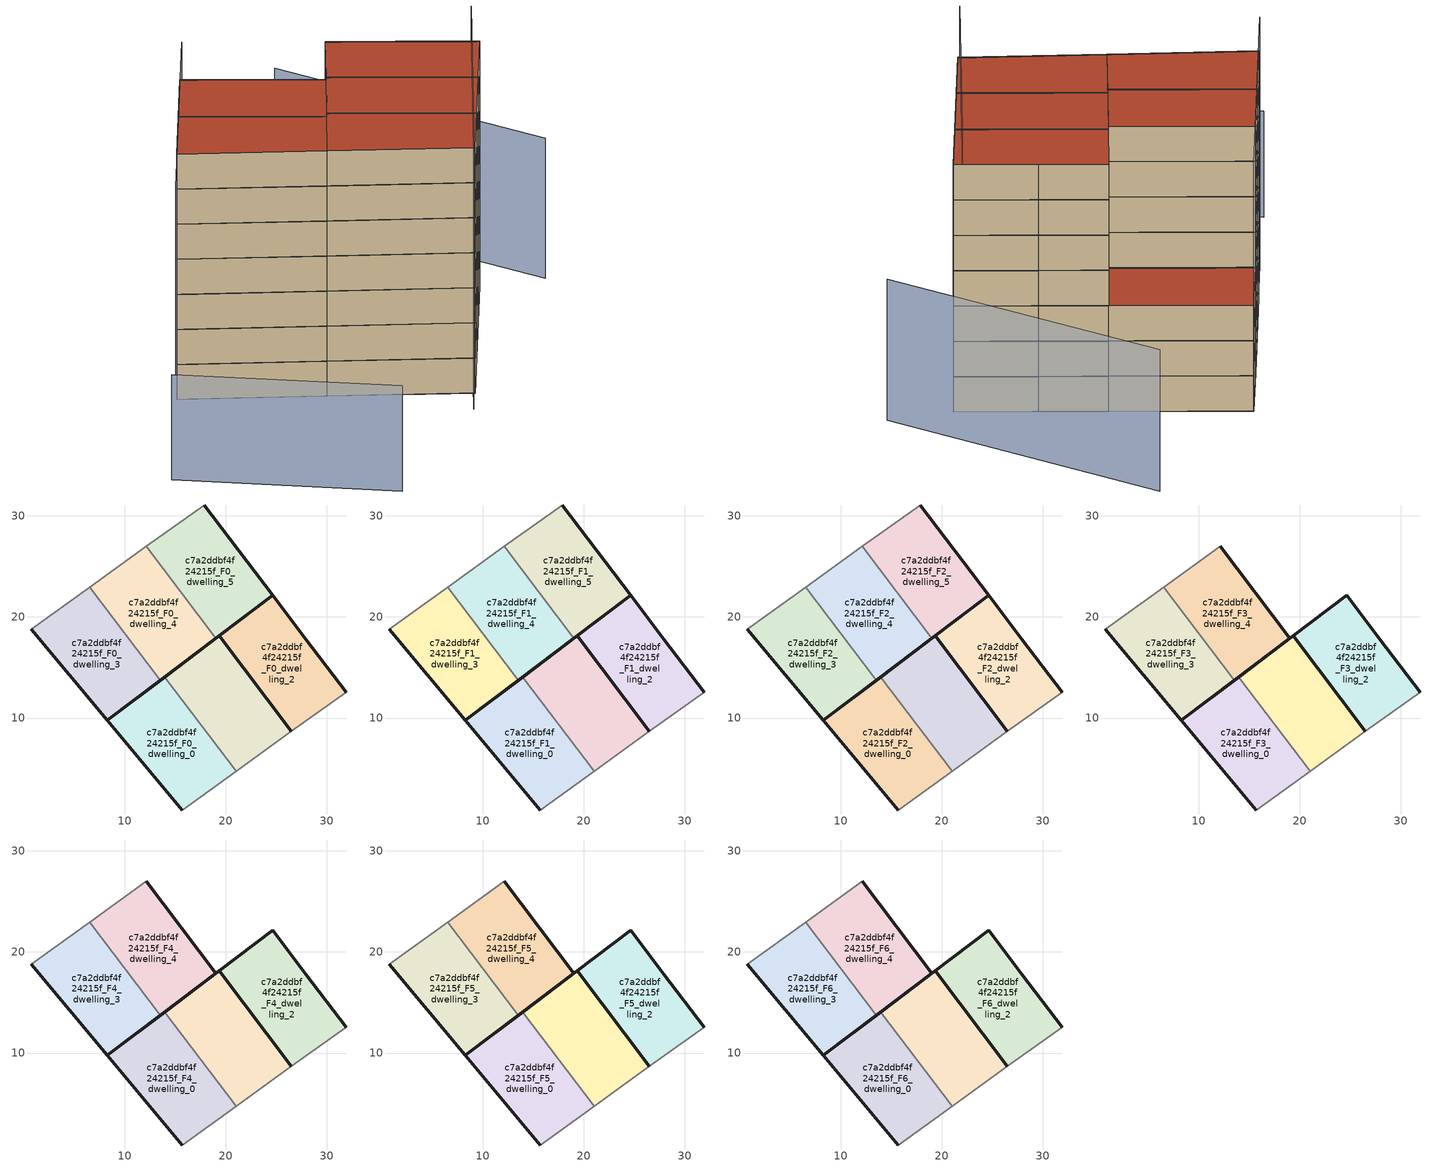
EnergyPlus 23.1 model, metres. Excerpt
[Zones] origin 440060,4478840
c7a2ddbf4f24215f_F0_dwelling_0
 floor ground (EU_floor_Construction): 21.03,4.76 13.97,14.06 8.32,9.77 15.69,0.91 z0
 wall outside (EU_wall_Construction): 15.69,0.91 8.32,9.77 13.97,14.06 z0:3
 wall adiabatic (EU_wall_Construction): 21.03,4.76 15.69,0.91 z0:3
 wall to c7a2ddbf4f24215f_F0_dwelling_1 (EU_wall_Construction): 13.97,14.06 21.03,4.76 z0:3
c7a2ddbf4f24215f_F0_dwelling_1
 floor ground (EU_floor_Construction): 26.51,8.69 19.34,18.13 13.97,14.06 21.03,4.76 z0
 wall outside (EU_wall_Construction): 13.97,14.06 19.34,18.13 26.51,8.69 z0:3
 wall adiabatic (EU_wall_Construction): 26.51,8.69 21.03,4.76 z0:3
c7a2ddbf4f24215f_F0_dwelling_2
 floor ground (EU_floor_Construction): 31.91,12.57 27.93,17.8 24.64,22.15 19.34,18.13 26.51,8.69 z0
 wall outside (EU_wall_Construction): 26.51,8.69 19.34,18.13 24.64,22.15 27.93,17.8 31.91,12.57 z0:3
 wall adiabatic (EU_wall_Construction): 31.91,12.57 26.51,8.69 z0:3
c7a2ddbf4f24215f_F0_dwelling_3
 floor ground (EU_floor_Construction): 13.53,13.72 6.54,22.93 0.8,18.8 8.32,9.77 z0
 wall outside (EU_wall_Construction): 13.53,13.72 8.32,9.77 0.8,18.8 z0:3
 wall adiabatic (EU_wall_Construction): 0.8,18.8 6.54,22.93 z0:3
 wall to c7a2ddbf4f24215f_F0_dwelling_4 (EU_wall_Construction): 6.55,22.93 13.53,13.72 z0:3
c7a2ddbf4f24215f_F0_dwelling_4
 floor ground (EU_floor_Construction): 19.04,17.9 12.16,26.97 6.54,22.93 13.53,13.72 z0
 wall outside (EU_wall_Construction): 19.04,17.9 13.53,13.72 z0:3
 wall adiabatic (EU_wall_Construction): 6.54,22.93 12.16,26.97 z0:3
 wall to c7a2ddbf4f24215f_F0_dwelling_5 (EU_wall_Construction): 12.16,26.97 19.04,17.9 z0:3
c7a2ddbf4f24215f_F0_dwelling_5
 floor ground (EU_floor_Construction): 24.64,22.15 17.88,31.07 12.16,26.97 19.04,17.9 z0
 wall outside (EU_wall_Construction): 17.88,31.07 24.64,22.15 19.04,17.9 z0:3
 wall adiabatic (EU_wall_Construction): 12.16,26.97 17.88,31.07 z0:3
c7a2ddbf4f24215f_F1_dwelling_0
 floor to c7a2ddbf4f24215f_F0_dwelling_0 (EU_floor_Construction): 21.03,4.76 13.97,14.06 8.32,9.77 15.69,0.91 z3
 wall outside (EU_wall_Construction): 15.69,0.91 8.32,9.77 13.97,14.06 z3:6
 wall adiabatic (EU_wall_Construction): 21.03,4.76 15.69,0.91 z3:6
 wall to c7a2ddbf4f24215f_F1_dwelling_1 (EU_wall_Construction): 13.97,14.06 21.03,4.76 z3:6
c7a2ddbf4f24215f_F1_dwelling_1
 floor to c7a2ddbf4f24215f_F0_dwelling_1 (EU_floor_Construction): 26.51,8.69 19.34,18.13 13.97,14.06 21.03,4.76 z3
 wall outside (EU_wall_Construction): 13.97,14.06 19.34,18.13 26.51,8.69 z3:6
 wall adiabatic (EU_wall_Construction): 26.51,8.69 21.03,4.76 z3:6
c7a2ddbf4f24215f_F1_dwelling_2
 floor to c7a2ddbf4f24215f_F0_dwelling_2 (EU_floor_Construction): 31.91,12.57 27.93,17.8 24.64,22.15 19.34,18.13 26.51,8.69 z3
 wall outside (EU_wall_Construction): 26.51,8.69 19.34,18.13 24.64,22.15 27.93,17.8 31.91,12.57 z3:6
 wall adiabatic (EU_wall_Construction): 31.91,12.57 26.51,8.69 z3:6
c7a2ddbf4f24215f_F1_dwelling_3
 floor to c7a2ddbf4f24215f_F0_dwelling_3 (EU_floor_Construction): 13.53,13.72 6.54,22.93 0.8,18.8 8.32,9.77 z3
 wall outside (EU_wall_Construction): 13.53,13.72 8.32,9.77 0.8,18.8 z3:6
 wall adiabatic (EU_wall_Construction): 0.8,18.8 6.54,22.93 z3:6
 wall to c7a2ddbf4f24215f_F1_dwelling_4 (EU_wall_Construction): 6.55,22.93 13.53,13.72 z3:6
c7a2ddbf4f24215f_F1_dwelling_4
 floor to c7a2ddbf4f24215f_F0_dwelling_4 (EU_floor_Construction): 19.04,17.9 12.16,26.97 6.54,22.93 13.53,13.72 z3
 wall outside (EU_wall_Construction): 19.04,17.9 13.53,13.72 z3:6
 wall adiabatic (EU_wall_Construction): 6.54,22.93 12.16,26.97 z3:6
 wall to c7a2ddbf4f24215f_F1_dwelling_5 (EU_wall_Construction): 12.16,26.97 19.04,17.9 z3:6
c7a2ddbf4f24215f_F1_dwelling_5
 floor to c7a2ddbf4f24215f_F0_dwelling_5 (EU_floor_Construction): 24.64,22.15 17.88,31.07 12.16,26.97 19.04,17.9 z3
 wall outside (EU_wall_Construction): 17.88,31.07 24.64,22.15 19.04,17.9 z3:6
 wall adiabatic (EU_wall_Construction): 12.16,26.97 17.88,31.07 z3:6
c7a2ddbf4f24215f_F2_dwelling_0
 floor to c7a2ddbf4f24215f_F1_dwelling_0 (EU_floor_Construction): 21.03,4.76 13.97,14.06 8.32,9.77 15.69,0.91 z6
 wall outside (EU_wall_Construction): 15.69,0.91 8.32,9.77 13.97,14.06 z6:9
 wall adiabatic (EU_wall_Construction): 21.03,4.76 15.69,0.91 z6:9
 wall to c7a2ddbf4f24215f_F2_dwelling_1 (EU_wall_Construction): 13.97,14.06 21.03,4.76 z6:9
c7a2ddbf4f24215f_F2_dwelling_1
 floor to c7a2ddbf4f24215f_F1_dwelling_1 (EU_floor_Construction): 26.51,8.69 19.34,18.13 13.97,14.06 21.03,4.76 z6
 wall outside (EU_wall_Construction): 13.97,14.06 19.34,18.13 26.51,8.69 z6:9
 wall adiabatic (EU_wall_Construction): 26.51,8.69 21.03,4.76 z6:9
c7a2ddbf4f24215f_F2_dwelling_2
 floor to c7a2ddbf4f24215f_F1_dwelling_2 (EU_floor_Construction): 31.91,12.57 27.93,17.8 24.64,22.15 19.34,18.13 26.51,8.69 z6
 wall outside (EU_wall_Construction): 26.51,8.69 19.34,18.13 24.64,22.15 27.93,17.8 31.91,12.57 z6:9
 wall adiabatic (EU_wall_Construction): 31.91,12.57 26.51,8.69 z6:9
c7a2ddbf4f24215f_F2_dwelling_3
 floor to c7a2ddbf4f24215f_F1_dwelling_3 (EU_floor_Construction): 13.53,13.72 6.54,22.93 0.8,18.8 8.32,9.77 z6
 wall outside (EU_wall_Construction): 13.53,13.72 8.32,9.77 0.8,18.8 z6:9
 wall adiabatic (EU_wall_Construction): 0.8,18.8 6.54,22.93 z6:9
 wall to c7a2ddbf4f24215f_F2_dwelling_4 (EU_wall_Construction): 6.55,22.93 13.53,13.72 z6:9
c7a2ddbf4f24215f_F2_dwelling_4
 floor to c7a2ddbf4f24215f_F1_dwelling_4 (EU_floor_Construction): 19.04,17.9 12.16,26.97 6.54,22.93 13.53,13.72 z6
 wall outside (EU_wall_Construction): 19.04,17.9 13.53,13.72 z6:9
 wall adiabatic (EU_wall_Construction): 6.54,22.93 12.16,26.97 z6:9
 wall to c7a2ddbf4f24215f_F2_dwelling_5 (EU_wall_Construction): 12.16,26.97 19.04,17.9 z6:9
c7a2ddbf4f24215f_F2_dwelling_5
 floor to c7a2ddbf4f24215f_F1_dwelling_5 (EU_floor_Construction): 24.64,22.15 17.88,31.07 12.16,26.97 19.04,17.9 z6
 wall outside (EU_wall_Construction): 17.88,31.07 24.64,22.15 19.04,17.9 z6:9
 wall adiabatic (EU_wall_Construction): 12.16,26.97 17.88,31.07 z6:9
 roof outside (EU_roof_Construction): 17.88,31.07 24.64,22.15 19.04,17.9 12.16,26.97 z9
c7a2ddbf4f24215f_F3_dwelling_0
 floor to c7a2ddbf4f24215f_F2_dwelling_0 (EU_floor_Construction): 21.03,4.76 13.97,14.06 8.32,9.77 15.69,0.91 z9
 wall outside (EU_wall_Construction): 15.69,0.91 8.32,9.77 13.97,14.06 z9:12
 wall adiabatic (EU_wall_Construction): 21.03,4.76 15.69,0.91 z9:12
 wall to c7a2ddbf4f24215f_F3_dwelling_1 (EU_wall_Construction): 13.97,14.06 21.03,4.76 z9:12
c7a2ddbf4f24215f_F3_dwelling_1
 floor to c7a2ddbf4f24215f_F2_dwelling_1 (EU_floor_Construction): 26.51,8.69 19.34,18.13 13.97,14.06 21.03,4.76 z9
 wall outside (EU_wall_Construction): 13.97,14.06 19.34,18.13 26.51,8.69 z9:12
 wall adiabatic (EU_wall_Construction): 26.51,8.69 21.03,4.76 z9:12
c7a2ddbf4f24215f_F3_dwelling_2
 floor to c7a2ddbf4f24215f_F2_dwelling_2 (EU_floor_Construction): 31.91,12.57 27.93,17.8 24.64,22.15 19.34,18.13 26.51,8.69 z9
 wall outside (EU_wall_Construction): 26.51,8.69 19.34,18.13 24.64,22.15 27.93,17.8 31.91,12.57 z9:12
 wall adiabatic (EU_wall_Construction): 31.91,12.57 26.51,8.69 z9:12
c7a2ddbf4f24215f_F3_dwelling_3
 floor to c7a2ddbf4f24215f_F2_dwelling_3 (EU_floor_Construction): 13.53,13.72 6.54,22.93 0.8,18.8 8.32,9.77 z9
 wall outside (EU_wall_Construction): 13.53,13.72 8.32,9.77 0.8,18.8 z9:12
 wall adiabatic (EU_wall_Construction): 0.8,18.8 6.54,22.93 z9:12
 wall to c7a2ddbf4f24215f_F3_dwelling_4 (EU_wall_Construction): 6.55,22.93 13.53,13.72 z9:12
c7a2ddbf4f24215f_F3_dwelling_4
 floor to c7a2ddbf4f24215f_F2_dwelling_4 (EU_floor_Construction): 19.04,17.9 12.16,26.97 6.54,22.93 13.53,13.72 z9
 wall outside (EU_wall_Construction): 12.16,26.97 19.04,17.9 13.53,13.72 z9:12
 wall adiabatic (EU_wall_Construction): 6.54,22.93 12.16,26.97 z9:12
c7a2ddbf4f24215f_F4_dwelling_0
 floor to c7a2ddbf4f24215f_F3_dwelling_0 (EU_floor_Construction): 21.03,4.76 13.97,14.06 8.32,9.77 15.69,0.91 z12
 wall outside (EU_wall_Construction): 15.69,0.91 8.32,9.77 13.97,14.06 z12:15
 wall adiabatic (EU_wall_Construction): 21.03,4.76 15.69,0.91 z12:15
 wall to c7a2ddbf4f24215f_F4_dwelling_1 (EU_wall_Construction): 13.97,14.06 21.03,4.76 z12:15
c7a2ddbf4f24215f_F4_dwelling_1
 floor to c7a2ddbf4f24215f_F3_dwelling_1 (EU_floor_Construction): 26.51,8.69 19.34,18.13 13.97,14.06 21.03,4.76 z12
 wall outside (EU_wall_Construction): 13.97,14.06 19.34,18.13 26.51,8.69 z12:15
 wall adiabatic (EU_wall_Construction): 26.51,8.69 21.03,4.76 z12:15
c7a2ddbf4f24215f_F4_dwelling_2
 floor to c7a2ddbf4f24215f_F3_dwelling_2 (EU_floor_Construction): 31.91,12.57 27.93,17.8 24.64,22.15 19.34,18.13 26.51,8.69 z12
 wall outside (EU_wall_Construction): 26.51,8.69 19.34,18.13 24.64,22.15 27.93,17.8 31.91,12.57 z12:15
 wall adiabatic (EU_wall_Construction): 31.91,12.57 26.51,8.69 z12:15
c7a2ddbf4f24215f_F4_dwelling_3
 floor to c7a2ddbf4f24215f_F3_dwelling_3 (EU_floor_Construction): 13.53,13.72 6.54,22.93 0.8,18.8 8.32,9.77 z12
 wall outside (EU_wall_Construction): 13.53,13.72 8.32,9.77 0.8,18.8 z12:15
 wall adiabatic (EU_wall_Construction): 0.8,18.8 6.54,22.93 z12:15
 wall to c7a2ddbf4f24215f_F4_dwelling_4 (EU_wall_Construction): 6.55,22.93 13.53,13.72 z12:15
c7a2ddbf4f24215f_F4_dwelling_4
 floor to c7a2ddbf4f24215f_F3_dwelling_4 (EU_floor_Construction): 19.04,17.9 12.16,26.97 6.54,22.93 13.53,13.72 z12
 wall outside (EU_wall_Construction): 12.16,26.97 19.04,17.9 13.53,13.72 z12:15
 wall adiabatic (EU_wall_Construction): 6.54,22.93 12.16,26.97 z12:15
c7a2ddbf4f24215f_F5_dwelling_0
 floor to c7a2ddbf4f24215f_F4_dwelling_0 (EU_floor_Construction): 21.03,4.76 13.97,14.06 8.32,9.77 15.69,0.91 z15
 wall outside (EU_wall_Construction): 15.69,0.91 8.32,9.77 13.97,14.06 z15:18
 wall adiabatic (EU_wall_Construction): 21.03,4.76 15.69,0.91 z15:18
 wall to c7a2ddbf4f24215f_F5_dwelling_1 (EU_wall_Construction): 13.97,14.06 21.03,4.76 z15:18
c7a2ddbf4f24215f_F5_dwelling_1
 floor to c7a2ddbf4f24215f_F4_dwelling_1 (EU_floor_Construction): 26.51,8.69 19.34,18.13 13.97,14.06 21.03,4.76 z15
 wall outside (EU_wall_Construction): 13.97,14.06 19.34,18.13 26.51,8.69 z15:18
 wall adiabatic (EU_wall_Construction): 26.51,8.69 21.03,4.76 z15:18
c7a2ddbf4f24215f_F5_dwelling_2
 floor to c7a2ddbf4f24215f_F4_dwelling_2 (EU_floor_Construction): 31.91,12.57 27.93,17.8 24.64,22.15 19.34,18.13 26.51,8.69 z15
 wall outside (EU_wall_Construction): 26.51,8.69 19.34,18.13 24.64,22.15 27.93,17.8 31.91,12.57 z15:18
 wall adiabatic (EU_wall_Construction): 31.91,12.57 26.51,8.69 z15:18
c7a2ddbf4f24215f_F5_dwelling_3
 floor to c7a2ddbf4f24215f_F4_dwelling_3 (EU_floor_Construction): 13.53,13.72 6.54,22.93 0.8,18.8 8.32,9.77 z15
 wall outside (EU_wall_Construction): 13.53,13.72 8.32,9.77 0.8,18.8 z15:18
 wall adiabatic (EU_wall_Construction): 0.8,18.8 6.54,22.93 z15:18
 wall to c7a2ddbf4f24215f_F5_dwelling_4 (EU_wall_Construction): 6.55,22.93 13.53,13.72 z15:18
c7a2ddbf4f24215f_F5_dwelling_4
 floor to c7a2ddbf4f24215f_F4_dwelling_4 (EU_floor_Construction): 19.04,17.9 12.16,26.97 6.54,22.93 13.53,13.72 z15
 wall outside (EU_wall_Construction): 12.16,26.97 19.04,17.9 13.53,13.72 z15:18
 wall adiabatic (EU_wall_Construction): 6.54,22.93 12.16,26.97 z15:18
c7a2ddbf4f24215f_F6_dwelling_0
 floor to c7a2ddbf4f24215f_F5_dwelling_0 (EU_floor_Construction): 21.03,4.76 13.97,14.06 8.32,9.77 15.69,0.91 z18
 wall outside (EU_wall_Construction): 15.69,0.91 8.32,9.77 13.97,14.06 z18:21
 wall adiabatic (EU_wall_Construction): 21.03,4.76 15.69,0.91 z18:21
 wall to c7a2ddbf4f24215f_F6_dwelling_1 (EU_wall_Construction): 13.97,14.06 21.03,4.76 z18:21
 roof outside (EU_roof_Construction): 13.97,14.06 21.03,4.76 15.69,0.91 8.32,9.77 z21
c7a2ddbf4f24215f_F6_dwelling_1
 floor to c7a2ddbf4f24215f_F5_dwelling_1 (EU_floor_Construction): 26.51,8.69 19.34,18.13 13.97,14.06 21.03,4.76 z18
 wall outside (EU_wall_Construction): 13.97,14.06 19.34,18.13 26.51,8.69 z18:21
 wall adiabatic (EU_wall_Construction): 26.51,8.69 21.03,4.76 z18:21
 roof outside (EU_roof_Construction): 19.34,18.13 26.51,8.69 21.03,4.76 13.97,14.06 z21
c7a2ddbf4f24215f_F6_dwelling_2
 floor to c7a2ddbf4f24215f_F5_dwelling_2 (EU_floor_Construction): 31.91,12.57 27.93,17.8 24.64,22.15 19.34,18.13 26.51,8.69 z18
 wall outside (EU_wall_Construction): 26.51,8.69 19.34,18.13 24.64,22.15 27.93,17.8 31.91,12.57 z18:21
 wall adiabatic (EU_wall_Construction): 31.91,12.57 26.51,8.69 z18:21
 roof outside (EU_roof_Construction): 27.93,17.8 31.91,12.57 26.51,8.69 19.34,18.13 24.64,22.15 z21
c7a2ddbf4f24215f_F6_dwelling_3
 floor to c7a2ddbf4f24215f_F5_dwelling_3 (EU_floor_Construction): 13.53,13.72 6.54,22.93 0.8,18.8 8.32,9.77 z18
 wall outside (EU_wall_Construction): 13.53,13.72 8.32,9.77 0.8,18.8 z18:21
 wall adiabatic (EU_wall_Construction): 0.8,18.8 6.54,22.93 z18:21
 wall to c7a2ddbf4f24215f_F6_dwelling_4 (EU_wall_Construction): 6.55,22.93 13.53,13.72 z18:21
 roof outside (EU_roof_Construction): 6.54,22.93 13.53,13.72 8.32,9.77 0.8,18.8 z21
c7a2ddbf4f24215f_F6_dwelling_4
 floor to c7a2ddbf4f24215f_F5_dwelling_4 (EU_floor_Construction): 19.04,17.9 12.16,26.97 6.54,22.93 13.53,13.72 z18
 wall outside (EU_wall_Construction): 12.16,26.97 19.04,17.9 13.53,13.72 z18:21
 wall adiabatic (EU_wall_Construction): 6.54,22.93 12.16,26.97 z18:21
 roof outside (EU_roof_Construction): 12.16,26.97 19.04,17.9 13.53,13.72 6.54,22.93 z21
shading: 13.21,-0.77 31.5,13.11 z0:24; -11.45,10.16 -2.4,-5.5 z0:9; 17.88,31.07 -4.21,15.18 z0:21; 36.16,9.38 34.1,34.09 z0:12
[Building]
EU S2 Campaign: North Axis=0; Terrain=City; Solar Distribution=FullExterior
[Site:Location]
Madrid: Latitude=40.5; Longitude=-3.5; Time Zone=1; Elevation=609
[SizingPeriod:WeatherFileDays]
AnnualSizingPeriod: Begin Month=1; Begin Day of Month=1; End Month=12; End Day of Month=31; Day of Week for Start Day=Monday; Use Weather File Daylight Saving Period=No; Use Weather File Rain and Snow Indicators=No
[MATERIAL]
EU_InternalMass_Material: Roughness=MediumRough; Thickness=0.1; Conductivity=1; Density=1800; Specific Heat=900; Thermal Absorptance=0.9; Solar Absorptance=0.7; Visible Absorptance=0.7
[MATERIAL:NOMASS] Roughness=MediumRough; Thermal Absorptance=0.9; Solar Absorptance=0.7; Visible Absorptance=0.7
Name | Thermal Resistance
EU_wall_NoMass | 0.609216
EU_roof_NoMass | 0.513268
EU_floor_NoMass | 0.568163
[CONSTRUCTION]
EU_wall_Construction: EU_wall_NoMass
EU_roof_Construction: EU_roof_NoMass
EU_floor_Construction: EU_floor_NoMass
EU_InternalMass_Construction: EU_InternalMass_Material
[ZONE] Type=1; Multiplier=1; Ceiling Height=autocalculate; Floor Area=autocalculate; Part of Total Floor Area=Yes
Name | Volume
c7a2ddbf4f24215f_F0_dwelling_0; c7a2ddbf4f24215f_F1_dwelling_0; c7a2ddbf4f24215f_F2_dwelling_0; c7a2ddbf4f24215f_F3_dwelling_0; c7a2ddbf4f24215f_F4_dwelling_0; c7a2ddbf4f24215f_F5_dwelling_0; c7a2ddbf4f24215f_F6_dwelling_0 | 237.892
c7a2ddbf4f24215f_F0_dwelling_1; c7a2ddbf4f24215f_F1_dwelling_1; c7a2ddbf4f24215f_F2_dwelling_1; c7a2ddbf4f24215f_F3_dwelling_1; c7a2ddbf4f24215f_F4_dwelling_1; c7a2ddbf4f24215f_F5_dwelling_1; c7a2ddbf4f24215f_F6_dwelling_1 | 237.903
c7a2ddbf4f24215f_F0_dwelling_2; c7a2ddbf4f24215f_F1_dwelling_2; c7a2ddbf4f24215f_F2_dwelling_2; c7a2ddbf4f24215f_F3_dwelling_2; c7a2ddbf4f24215f_F4_dwelling_2; c7a2ddbf4f24215f_F5_dwelling_2; c7a2ddbf4f24215f_F6_dwelling_2; c7a2ddbf4f24215f_F0_dwelling_4; c7a2ddbf4f24215f_F1_dwelling_4; c7a2ddbf4f24215f_F2_dwelling_4; c7a2ddbf4f24215f_F3_dwelling_4; c7a2ddbf4f24215f_F4_dwelling_4; c7a2ddbf4f24215f_F5_dwelling_4; c7a2ddbf4f24215f_F6_dwelling_4 | 237.872
c7a2ddbf4f24215f_F0_dwelling_3; c7a2ddbf4f24215f_F1_dwelling_3; c7a2ddbf4f24215f_F2_dwelling_3; c7a2ddbf4f24215f_F3_dwelling_3; c7a2ddbf4f24215f_F4_dwelling_3; c7a2ddbf4f24215f_F5_dwelling_3; c7a2ddbf4f24215f_F6_dwelling_3 | 237.909
c7a2ddbf4f24215f_F0_dwelling_5 | 237.9
c7a2ddbf4f24215f_F1_dwelling_5; c7a2ddbf4f24215f_F2_dwelling_5 | 237.901
[INTERNALMASS] Construction=EU_InternalMass_Construction
Name | Zone or ZoneList | Surface Area
c7a2ddbf4f24215f_F0_dwelling_0_EU_InternalMass | c7a2ddbf4f24215f_F0_dwelling_0 | 79.2975
c7a2ddbf4f24215f_F0_dwelling_1_EU_InternalMass | c7a2ddbf4f24215f_F0_dwelling_1 | 79.301
c7a2ddbf4f24215f_F0_dwelling_2_EU_InternalMass | c7a2ddbf4f24215f_F0_dwelling_2 | 79.2907
c7a2ddbf4f24215f_F0_dwelling_3_EU_InternalMass | c7a2ddbf4f24215f_F0_dwelling_3 | 79.303
c7a2ddbf4f24215f_F0_dwelling_4_EU_InternalMass | c7a2ddbf4f24215f_F0_dwelling_4 | 79.2905
c7a2ddbf4f24215f_F0_dwelling_5_EU_InternalMass | c7a2ddbf4f24215f_F0_dwelling_5 | 79.3001
c7a2ddbf4f24215f_F1_dwelling_0_EU_InternalMass | c7a2ddbf4f24215f_F1_dwelling_0 | 79.2975
c7a2ddbf4f24215f_F1_dwelling_1_EU_InternalMass | c7a2ddbf4f24215f_F1_dwelling_1 | 79.301
c7a2ddbf4f24215f_F1_dwelling_2_EU_InternalMass | c7a2ddbf4f24215f_F1_dwelling_2 | 79.2907
c7a2ddbf4f24215f_F1_dwelling_3_EU_InternalMass | c7a2ddbf4f24215f_F1_dwelling_3 | 79.303
c7a2ddbf4f24215f_F1_dwelling_4_EU_InternalMass | c7a2ddbf4f24215f_F1_dwelling_4 | 79.2905
c7a2ddbf4f24215f_F1_dwelling_5_EU_InternalMass | c7a2ddbf4f24215f_F1_dwelling_5 | 79.3001
c7a2ddbf4f24215f_F2_dwelling_0_EU_InternalMass | c7a2ddbf4f24215f_F2_dwelling_0 | 79.2975
c7a2ddbf4f24215f_F2_dwelling_1_EU_InternalMass | c7a2ddbf4f24215f_F2_dwelling_1 | 79.301
c7a2ddbf4f24215f_F2_dwelling_2_EU_InternalMass | c7a2ddbf4f24215f_F2_dwelling_2 | 79.2907
c7a2ddbf4f24215f_F2_dwelling_3_EU_InternalMass | c7a2ddbf4f24215f_F2_dwelling_3 | 79.303
c7a2ddbf4f24215f_F2_dwelling_4_EU_InternalMass | c7a2ddbf4f24215f_F2_dwelling_4 | 79.2905
c7a2ddbf4f24215f_F2_dwelling_5_EU_InternalMass | c7a2ddbf4f24215f_F2_dwelling_5 | 79.3001
c7a2ddbf4f24215f_F3_dwelling_0_EU_InternalMass | c7a2ddbf4f24215f_F3_dwelling_0 | 118.942
c7a2ddbf4f24215f_F3_dwelling_1_EU_InternalMass | c7a2ddbf4f24215f_F3_dwelling_1 | 118.938
c7a2ddbf4f24215f_F3_dwelling_2_EU_InternalMass | c7a2ddbf4f24215f_F3_dwelling_2 | 79.303
c7a2ddbf4f24215f_F3_dwelling_3_EU_InternalMass | c7a2ddbf4f24215f_F3_dwelling_3 | 79.2905
c7a2ddbf4f24215f_F3_dwelling_4_EU_InternalMass | c7a2ddbf4f24215f_F3_dwelling_4 | 79.3001
c7a2ddbf4f24215f_F4_dwelling_0_EU_InternalMass | c7a2ddbf4f24215f_F4_dwelling_0 | 118.942
c7a2ddbf4f24215f_F4_dwelling_1_EU_InternalMass | c7a2ddbf4f24215f_F4_dwelling_1 | 118.938
c7a2ddbf4f24215f_F4_dwelling_2_EU_InternalMass | c7a2ddbf4f24215f_F4_dwelling_2 | 79.303
c7a2ddbf4f24215f_F4_dwelling_3_EU_InternalMass | c7a2ddbf4f24215f_F4_dwelling_3 | 79.2905
c7a2ddbf4f24215f_F4_dwelling_4_EU_InternalMass | c7a2ddbf4f24215f_F4_dwelling_4 | 79.3001
c7a2ddbf4f24215f_F5_dwelling_0_EU_InternalMass | c7a2ddbf4f24215f_F5_dwelling_0 | 118.942
c7a2ddbf4f24215f_F5_dwelling_1_EU_InternalMass | c7a2ddbf4f24215f_F5_dwelling_1 | 118.938
c7a2ddbf4f24215f_F5_dwelling_2_EU_InternalMass | c7a2ddbf4f24215f_F5_dwelling_2 | 79.303
c7a2ddbf4f24215f_F5_dwelling_3_EU_InternalMass | c7a2ddbf4f24215f_F5_dwelling_3 | 79.2905
c7a2ddbf4f24215f_F5_dwelling_4_EU_InternalMass | c7a2ddbf4f24215f_F5_dwelling_4 | 79.3001
c7a2ddbf4f24215f_F6_dwelling_0_EU_InternalMass | c7a2ddbf4f24215f_F6_dwelling_0 | 118.942
c7a2ddbf4f24215f_F6_dwelling_1_EU_InternalMass | c7a2ddbf4f24215f_F6_dwelling_1 | 118.938
c7a2ddbf4f24215f_F6_dwelling_2_EU_InternalMass | c7a2ddbf4f24215f_F6_dwelling_2 | 79.303
c7a2ddbf4f24215f_F6_dwelling_3_EU_InternalMass | c7a2ddbf4f24215f_F6_dwelling_3 | 79.2905
c7a2ddbf4f24215f_F6_dwelling_4_EU_InternalMass | c7a2ddbf4f24215f_F6_dwelling_4 | 79.3001
[OTHEREQUIPMENT] Fuel Type=Electricity; Design Level Calculation Method=Watts/Area; Power per Zone Floor Area=1; Fraction Latent=0; Fraction Radiant=0; Fraction Lost=0; Carbon Dioxide Generation Rate=0; EndUse Subcategory=EU_Step8_InternalGains
Name | Zone or ZoneList or Space or SpaceList | Schedule
EU_Step8_InternalGain_c7a2ddbf4f24215f_F0_dwelling_0_f000 | c7a2ddbf4f24215f_F0_dwelling_0 | EU_Step8_GainSchedule_c7a2ddbf4f24215f_F0_dwelling_0_f000
EU_Step8_InternalGain_c7a2ddbf4f24215f_F0_dwelling_1_f000 | c7a2ddbf4f24215f_F0_dwelling_1 | EU_Step8_GainSchedule_c7a2ddbf4f24215f_F0_dwelling_1_f000
EU_Step8_InternalGain_c7a2ddbf4f24215f_F0_dwelling_2_f000 | c7a2ddbf4f24215f_F0_dwelling_2 | EU_Step8_GainSchedule_c7a2ddbf4f24215f_F0_dwelling_2_f000
EU_Step8_InternalGain_c7a2ddbf4f24215f_F0_dwelling_3_f000 | c7a2ddbf4f24215f_F0_dwelling_3 | EU_Step8_GainSchedule_c7a2ddbf4f24215f_F0_dwelling_3_f000
EU_Step8_InternalGain_c7a2ddbf4f24215f_F0_dwelling_4_f000 | c7a2ddbf4f24215f_F0_dwelling_4 | EU_Step8_GainSchedule_c7a2ddbf4f24215f_F0_dwelling_4_f000
EU_Step8_InternalGain_c7a2ddbf4f24215f_F0_dwelling_5_f000 | c7a2ddbf4f24215f_F0_dwelling_5 | EU_Step8_GainSchedule_c7a2ddbf4f24215f_F0_dwelling_5_f000
EU_Step8_InternalGain_c7a2ddbf4f24215f_F1_dwelling_0_f000 | c7a2ddbf4f24215f_F1_dwelling_0 | EU_Step8_GainSchedule_c7a2ddbf4f24215f_F1_dwelling_0_f000
EU_Step8_InternalGain_c7a2ddbf4f24215f_F1_dwelling_1_f000 | c7a2ddbf4f24215f_F1_dwelling_1 | EU_Step8_GainSchedule_c7a2ddbf4f24215f_F1_dwelling_1_f000
EU_Step8_InternalGain_c7a2ddbf4f24215f_F1_dwelling_2_f000 | c7a2ddbf4f24215f_F1_dwelling_2 | EU_Step8_GainSchedule_c7a2ddbf4f24215f_F1_dwelling_2_f000
EU_Step8_InternalGain_c7a2ddbf4f24215f_F1_dwelling_3_f000 | c7a2ddbf4f24215f_F1_dwelling_3 | EU_Step8_GainSchedule_c7a2ddbf4f24215f_F1_dwelling_3_f000
EU_Step8_InternalGain_c7a2ddbf4f24215f_F1_dwelling_4_f000 | c7a2ddbf4f24215f_F1_dwelling_4 | EU_Step8_GainSchedule_c7a2ddbf4f24215f_F1_dwelling_4_f000
EU_Step8_InternalGain_c7a2ddbf4f24215f_F1_dwelling_5_f000 | c7a2ddbf4f24215f_F1_dwelling_5 | EU_Step8_GainSchedule_c7a2ddbf4f24215f_F1_dwelling_5_f000
EU_Step8_InternalGain_c7a2ddbf4f24215f_F2_dwelling_0_f000 | c7a2ddbf4f24215f_F2_dwelling_0 | EU_Step8_GainSchedule_c7a2ddbf4f24215f_F2_dwelling_0_f000
EU_Step8_InternalGain_c7a2ddbf4f24215f_F2_dwelling_1_f000 | c7a2ddbf4f24215f_F2_dwelling_1 | EU_Step8_GainSchedule_c7a2ddbf4f24215f_F2_dwelling_1_f000
EU_Step8_InternalGain_c7a2ddbf4f24215f_F2_dwelling_2_f000 | c7a2ddbf4f24215f_F2_dwelling_2 | EU_Step8_GainSchedule_c7a2ddbf4f24215f_F2_dwelling_2_f000
EU_Step8_InternalGain_c7a2ddbf4f24215f_F2_dwelling_3_f000 | c7a2ddbf4f24215f_F2_dwelling_3 | EU_Step8_GainSchedule_c7a2ddbf4f24215f_F2_dwelling_3_f000
EU_Step8_InternalGain_c7a2ddbf4f24215f_F2_dwelling_4_f000 | c7a2ddbf4f24215f_F2_dwelling_4 | EU_Step8_GainSchedule_c7a2ddbf4f24215f_F2_dwelling_4_f000
EU_Step8_InternalGain_c7a2ddbf4f24215f_F2_dwelling_5_f000 | c7a2ddbf4f24215f_F2_dwelling_5 | EU_Step8_GainSchedule_c7a2ddbf4f24215f_F2_dwelling_5_f000
EU_Step8_InternalGain_c7a2ddbf4f24215f_F3_dwelling_0_f000 | c7a2ddbf4f24215f_F3_dwelling_0 | EU_Step8_GainSchedule_c7a2ddbf4f24215f_F3_dwelling_0_f000
EU_Step8_InternalGain_c7a2ddbf4f24215f_F3_dwelling_1_f000 | c7a2ddbf4f24215f_F3_dwelling_1 | EU_Step8_GainSchedule_c7a2ddbf4f24215f_F3_dwelling_1_f000
EU_Step8_InternalGain_c7a2ddbf4f24215f_F3_dwelling_2_f000 | c7a2ddbf4f24215f_F3_dwelling_2 | EU_Step8_GainSchedule_c7a2ddbf4f24215f_F3_dwelling_2_f000
EU_Step8_InternalGain_c7a2ddbf4f24215f_F3_dwelling_3_f000 | c7a2ddbf4f24215f_F3_dwelling_3 | EU_Step8_GainSchedule_c7a2ddbf4f24215f_F3_dwelling_3_f000
EU_Step8_InternalGain_c7a2ddbf4f24215f_F3_dwelling_4_f000 | c7a2ddbf4f24215f_F3_dwelling_4 | EU_Step8_GainSchedule_c7a2ddbf4f24215f_F3_dwelling_4_f000
EU_Step8_InternalGain_c7a2ddbf4f24215f_F4_dwelling_0_f000 | c7a2ddbf4f24215f_F4_dwelling_0 | EU_Step8_GainSchedule_c7a2ddbf4f24215f_F4_dwelling_0_f000
EU_Step8_InternalGain_c7a2ddbf4f24215f_F4_dwelling_1_f000 | c7a2ddbf4f24215f_F4_dwelling_1 | EU_Step8_GainSchedule_c7a2ddbf4f24215f_F4_dwelling_1_f000
EU_Step8_InternalGain_c7a2ddbf4f24215f_F4_dwelling_2_f000 | c7a2ddbf4f24215f_F4_dwelling_2 | EU_Step8_GainSchedule_c7a2ddbf4f24215f_F4_dwelling_2_f000
EU_Step8_InternalGain_c7a2ddbf4f24215f_F4_dwelling_3_f000 | c7a2ddbf4f24215f_F4_dwelling_3 | EU_Step8_GainSchedule_c7a2ddbf4f24215f_F4_dwelling_3_f000
EU_Step8_InternalGain_c7a2ddbf4f24215f_F4_dwelling_4_f000 | c7a2ddbf4f24215f_F4_dwelling_4 | EU_Step8_GainSchedule_c7a2ddbf4f24215f_F4_dwelling_4_f000
EU_Step8_InternalGain_c7a2ddbf4f24215f_F5_dwelling_0_f000 | c7a2ddbf4f24215f_F5_dwelling_0 | EU_Step8_GainSchedule_c7a2ddbf4f24215f_F5_dwelling_0_f000
EU_Step8_InternalGain_c7a2ddbf4f24215f_F5_dwelling_1_f000 | c7a2ddbf4f24215f_F5_dwelling_1 | EU_Step8_GainSchedule_c7a2ddbf4f24215f_F5_dwelling_1_f000
EU_Step8_InternalGain_c7a2ddbf4f24215f_F5_dwelling_2_f000 | c7a2ddbf4f24215f_F5_dwelling_2 | EU_Step8_GainSchedule_c7a2ddbf4f24215f_F5_dwelling_2_f000
EU_Step8_InternalGain_c7a2ddbf4f24215f_F5_dwelling_3_f000 | c7a2ddbf4f24215f_F5_dwelling_3 | EU_Step8_GainSchedule_c7a2ddbf4f24215f_F5_dwelling_3_f000
EU_Step8_InternalGain_c7a2ddbf4f24215f_F5_dwelling_4_f000 | c7a2ddbf4f24215f_F5_dwelling_4 | EU_Step8_GainSchedule_c7a2ddbf4f24215f_F5_dwelling_4_f000
EU_Step8_InternalGain_c7a2ddbf4f24215f_F6_dwelling_0_f000 | c7a2ddbf4f24215f_F6_dwelling_0 | EU_Step8_GainSchedule_c7a2ddbf4f24215f_F6_dwelling_0_f000
EU_Step8_InternalGain_c7a2ddbf4f24215f_F6_dwelling_1_f000 | c7a2ddbf4f24215f_F6_dwelling_1 | EU_Step8_GainSchedule_c7a2ddbf4f24215f_F6_dwelling_1_f000
EU_Step8_InternalGain_c7a2ddbf4f24215f_F6_dwelling_2_f000 | c7a2ddbf4f24215f_F6_dwelling_2 | EU_Step8_GainSchedule_c7a2ddbf4f24215f_F6_dwelling_2_f000
EU_Step8_InternalGain_c7a2ddbf4f24215f_F6_dwelling_3_f000 | c7a2ddbf4f24215f_F6_dwelling_3 | EU_Step8_GainSchedule_c7a2ddbf4f24215f_F6_dwelling_3_f000
EU_Step8_InternalGain_c7a2ddbf4f24215f_F6_dwelling_4_f000 | c7a2ddbf4f24215f_F6_dwelling_4 | EU_Step8_GainSchedule_c7a2ddbf4f24215f_F6_dwelling_4_f000
[ZONEVENTILATION:DESIGNFLOWRATE] Schedule=EU_AlwaysOn; Design Flow Rate Calculation Method=AirChanges/Hour; Air Changes per Hour=0.752966; Ventilation Type=Natural; Fan Pressure Rise=0; Fan Total Efficiency=1; Constant Term Coefficient=1; Temperature Term Coefficient=0; Velocity Term Coefficient=0; Velocity Squared Term Coefficient=0; Minimum Indoor Temperature=-100; Maximum Indoor Temperature=100; Delta Temperature=-100; Minimum Outdoor Temperature=-100; Maximum Outdoor Temperature=100; Maximum Wind Speed=40
Name | Zone or ZoneList or Space or SpaceList
EU_ConstantAir_c7a2ddbf4f24215f_F0_dwelling_0 | c7a2ddbf4f24215f_F0_dwelling_0
EU_ConstantAir_c7a2ddbf4f24215f_F0_dwelling_1 | c7a2ddbf4f24215f_F0_dwelling_1
EU_ConstantAir_c7a2ddbf4f24215f_F0_dwelling_2 | c7a2ddbf4f24215f_F0_dwelling_2
EU_ConstantAir_c7a2ddbf4f24215f_F0_dwelling_3 | c7a2ddbf4f24215f_F0_dwelling_3
EU_ConstantAir_c7a2ddbf4f24215f_F0_dwelling_4 | c7a2ddbf4f24215f_F0_dwelling_4
EU_ConstantAir_c7a2ddbf4f24215f_F0_dwelling_5 | c7a2ddbf4f24215f_F0_dwelling_5
EU_ConstantAir_c7a2ddbf4f24215f_F1_dwelling_0 | c7a2ddbf4f24215f_F1_dwelling_0
EU_ConstantAir_c7a2ddbf4f24215f_F1_dwelling_1 | c7a2ddbf4f24215f_F1_dwelling_1
EU_ConstantAir_c7a2ddbf4f24215f_F1_dwelling_2 | c7a2ddbf4f24215f_F1_dwelling_2
EU_ConstantAir_c7a2ddbf4f24215f_F1_dwelling_3 | c7a2ddbf4f24215f_F1_dwelling_3
EU_ConstantAir_c7a2ddbf4f24215f_F1_dwelling_4 | c7a2ddbf4f24215f_F1_dwelling_4
EU_ConstantAir_c7a2ddbf4f24215f_F1_dwelling_5 | c7a2ddbf4f24215f_F1_dwelling_5
EU_ConstantAir_c7a2ddbf4f24215f_F2_dwelling_0 | c7a2ddbf4f24215f_F2_dwelling_0
EU_ConstantAir_c7a2ddbf4f24215f_F2_dwelling_1 | c7a2ddbf4f24215f_F2_dwelling_1
EU_ConstantAir_c7a2ddbf4f24215f_F2_dwelling_2 | c7a2ddbf4f24215f_F2_dwelling_2
EU_ConstantAir_c7a2ddbf4f24215f_F2_dwelling_3 | c7a2ddbf4f24215f_F2_dwelling_3
EU_ConstantAir_c7a2ddbf4f24215f_F2_dwelling_4 | c7a2ddbf4f24215f_F2_dwelling_4
EU_ConstantAir_c7a2ddbf4f24215f_F2_dwelling_5 | c7a2ddbf4f24215f_F2_dwelling_5
EU_ConstantAir_c7a2ddbf4f24215f_F3_dwelling_0 | c7a2ddbf4f24215f_F3_dwelling_0
EU_ConstantAir_c7a2ddbf4f24215f_F3_dwelling_1 | c7a2ddbf4f24215f_F3_dwelling_1
EU_ConstantAir_c7a2ddbf4f24215f_F3_dwelling_2 | c7a2ddbf4f24215f_F3_dwelling_2
EU_ConstantAir_c7a2ddbf4f24215f_F3_dwelling_3 | c7a2ddbf4f24215f_F3_dwelling_3
EU_ConstantAir_c7a2ddbf4f24215f_F3_dwelling_4 | c7a2ddbf4f24215f_F3_dwelling_4
EU_ConstantAir_c7a2ddbf4f24215f_F4_dwelling_0 | c7a2ddbf4f24215f_F4_dwelling_0
EU_ConstantAir_c7a2ddbf4f24215f_F4_dwelling_1 | c7a2ddbf4f24215f_F4_dwelling_1
EU_ConstantAir_c7a2ddbf4f24215f_F4_dwelling_2 | c7a2ddbf4f24215f_F4_dwelling_2
EU_ConstantAir_c7a2ddbf4f24215f_F4_dwelling_3 | c7a2ddbf4f24215f_F4_dwelling_3
EU_ConstantAir_c7a2ddbf4f24215f_F4_dwelling_4 | c7a2ddbf4f24215f_F4_dwelling_4
EU_ConstantAir_c7a2ddbf4f24215f_F5_dwelling_0 | c7a2ddbf4f24215f_F5_dwelling_0
EU_ConstantAir_c7a2ddbf4f24215f_F5_dwelling_1 | c7a2ddbf4f24215f_F5_dwelling_1
EU_ConstantAir_c7a2ddbf4f24215f_F5_dwelling_2 | c7a2ddbf4f24215f_F5_dwelling_2
EU_ConstantAir_c7a2ddbf4f24215f_F5_dwelling_3 | c7a2ddbf4f24215f_F5_dwelling_3
EU_ConstantAir_c7a2ddbf4f24215f_F5_dwelling_4 | c7a2ddbf4f24215f_F5_dwelling_4
EU_ConstantAir_c7a2ddbf4f24215f_F6_dwelling_0 | c7a2ddbf4f24215f_F6_dwelling_0
EU_ConstantAir_c7a2ddbf4f24215f_F6_dwelling_1 | c7a2ddbf4f24215f_F6_dwelling_1
EU_ConstantAir_c7a2ddbf4f24215f_F6_dwelling_2 | c7a2ddbf4f24215f_F6_dwelling_2
EU_ConstantAir_c7a2ddbf4f24215f_F6_dwelling_3 | c7a2ddbf4f24215f_F6_dwelling_3
EU_ConstantAir_c7a2ddbf4f24215f_F6_dwelling_4 | c7a2ddbf4f24215f_F6_dwelling_4
[HVACTEMPLATE:THERMOSTAT] Constant Heating Setpoint=20; Constant Cooling Setpoint=50
EU_HeatOnly_c7a2ddbf4f24215f_F0_dwelling_0; EU_HeatOnly_c7a2ddbf4f24215f_F0_dwelling_1; EU_HeatOnly_c7a2ddbf4f24215f_F0_dwelling_2; EU_HeatOnly_c7a2ddbf4f24215f_F0_dwelling_3; EU_HeatOnly_c7a2ddbf4f24215f_F0_dwelling_4; EU_HeatOnly_c7a2ddbf4f24215f_F0_dwelling_5; EU_HeatOnly_c7a2ddbf4f24215f_F1_dwelling_0; EU_HeatOnly_c7a2ddbf4f24215f_F1_dwelling_1; EU_HeatOnly_c7a2ddbf4f24215f_F1_dwelling_2; EU_HeatOnly_c7a2ddbf4f24215f_F1_dwelling_3; EU_HeatOnly_c7a2ddbf4f24215f_F1_dwelling_4; EU_HeatOnly_c7a2ddbf4f24215f_F1_dwelling_5; EU_HeatOnly_c7a2ddbf4f24215f_F2_dwelling_0; EU_HeatOnly_c7a2ddbf4f24215f_F2_dwelling_1; EU_HeatOnly_c7a2ddbf4f24215f_F2_dwelling_2; EU_HeatOnly_c7a2ddbf4f24215f_F2_dwelling_3; EU_HeatOnly_c7a2ddbf4f24215f_F2_dwelling_4; EU_HeatOnly_c7a2ddbf4f24215f_F2_dwelling_5; EU_HeatOnly_c7a2ddbf4f24215f_F3_dwelling_0; EU_HeatOnly_c7a2ddbf4f24215f_F3_dwelling_1; EU_HeatOnly_c7a2ddbf4f24215f_F3_dwelling_2; EU_HeatOnly_c7a2ddbf4f24215f_F3_dwelling_3; EU_HeatOnly_c7a2ddbf4f24215f_F3_dwelling_4; EU_HeatOnly_c7a2ddbf4f24215f_F4_dwelling_0; EU_HeatOnly_c7a2ddbf4f24215f_F4_dwelling_1; EU_HeatOnly_c7a2ddbf4f24215f_F4_dwelling_2; EU_HeatOnly_c7a2ddbf4f24215f_F4_dwelling_3; EU_HeatOnly_c7a2ddbf4f24215f_F4_dwelling_4; EU_HeatOnly_c7a2ddbf4f24215f_F5_dwelling_0; EU_HeatOnly_c7a2ddbf4f24215f_F5_dwelling_1; EU_HeatOnly_c7a2ddbf4f24215f_F5_dwelling_2; EU_HeatOnly_c7a2ddbf4f24215f_F5_dwelling_3; EU_HeatOnly_c7a2ddbf4f24215f_F5_dwelling_4; EU_HeatOnly_c7a2ddbf4f24215f_F6_dwelling_0; EU_HeatOnly_c7a2ddbf4f24215f_F6_dwelling_1; EU_HeatOnly_c7a2ddbf4f24215f_F6_dwelling_2; EU_HeatOnly_c7a2ddbf4f24215f_F6_dwelling_3; EU_HeatOnly_c7a2ddbf4f24215f_F6_dwelling_4
[HVACTEMPLATE:ZONE:IDEALLOADSAIRSYSTEM] System Availability Schedule=EU_AlwaysOn; Maximum Heating Supply Air Temperature=50; Minimum Cooling Supply Air Temperature=13; Maximum Heating Supply Air Humidity Ratio=0.0156; Minimum Cooling Supply Air Humidity Ratio=0.0077; Heating Limit=NoLimit; Cooling Limit=NoLimit; Heating Availability Schedule=EU_AlwaysOn; Cooling Availability Schedule=EU_CoolingOff; Dehumidification Control Type=ConstantSensibleHeatRatio; Cooling Sensible Heat Ratio=0.7; Dehumidification Setpoint=60; Humidification Control Type=None; Humidification Setpoint=30; Outdoor Air Method=None; Outdoor Air Flow Rate per Person=0.00944; Outdoor Air Flow Rate per Zone Floor Area=0; Outdoor Air Flow Rate per Zone=0; Demand Controlled Ventilation Type=None; Outdoor Air Economizer Type=NoEconomizer; Heat Recovery Type=None; Sensible Heat Recovery Effectiveness=0.7; Latent Heat Recovery Effectiveness=0.65
Name | Template Thermostat
c7a2ddbf4f24215f_F0_dwelling_0 | EU_HeatOnly_c7a2ddbf4f24215f_F0_dwelling_0
c7a2ddbf4f24215f_F0_dwelling_1 | EU_HeatOnly_c7a2ddbf4f24215f_F0_dwelling_1
c7a2ddbf4f24215f_F0_dwelling_2 | EU_HeatOnly_c7a2ddbf4f24215f_F0_dwelling_2
c7a2ddbf4f24215f_F0_dwelling_3 | EU_HeatOnly_c7a2ddbf4f24215f_F0_dwelling_3
c7a2ddbf4f24215f_F0_dwelling_4 | EU_HeatOnly_c7a2ddbf4f24215f_F0_dwelling_4
c7a2ddbf4f24215f_F0_dwelling_5 | EU_HeatOnly_c7a2ddbf4f24215f_F0_dwelling_5
c7a2ddbf4f24215f_F1_dwelling_0 | EU_HeatOnly_c7a2ddbf4f24215f_F1_dwelling_0
c7a2ddbf4f24215f_F1_dwelling_1 | EU_HeatOnly_c7a2ddbf4f24215f_F1_dwelling_1
c7a2ddbf4f24215f_F1_dwelling_2 | EU_HeatOnly_c7a2ddbf4f24215f_F1_dwelling_2
c7a2ddbf4f24215f_F1_dwelling_3 | EU_HeatOnly_c7a2ddbf4f24215f_F1_dwelling_3
c7a2ddbf4f24215f_F1_dwelling_4 | EU_HeatOnly_c7a2ddbf4f24215f_F1_dwelling_4
c7a2ddbf4f24215f_F1_dwelling_5 | EU_HeatOnly_c7a2ddbf4f24215f_F1_dwelling_5
c7a2ddbf4f24215f_F2_dwelling_0 | EU_HeatOnly_c7a2ddbf4f24215f_F2_dwelling_0
c7a2ddbf4f24215f_F2_dwelling_1 | EU_HeatOnly_c7a2ddbf4f24215f_F2_dwelling_1
c7a2ddbf4f24215f_F2_dwelling_2 | EU_HeatOnly_c7a2ddbf4f24215f_F2_dwelling_2
c7a2ddbf4f24215f_F2_dwelling_3 | EU_HeatOnly_c7a2ddbf4f24215f_F2_dwelling_3
c7a2ddbf4f24215f_F2_dwelling_4 | EU_HeatOnly_c7a2ddbf4f24215f_F2_dwelling_4
c7a2ddbf4f24215f_F2_dwelling_5 | EU_HeatOnly_c7a2ddbf4f24215f_F2_dwelling_5
c7a2ddbf4f24215f_F3_dwelling_0 | EU_HeatOnly_c7a2ddbf4f24215f_F3_dwelling_0
c7a2ddbf4f24215f_F3_dwelling_1 | EU_HeatOnly_c7a2ddbf4f24215f_F3_dwelling_1
c7a2ddbf4f24215f_F3_dwelling_2 | EU_HeatOnly_c7a2ddbf4f24215f_F3_dwelling_2
c7a2ddbf4f24215f_F3_dwelling_3 | EU_HeatOnly_c7a2ddbf4f24215f_F3_dwelling_3
c7a2ddbf4f24215f_F3_dwelling_4 | EU_HeatOnly_c7a2ddbf4f24215f_F3_dwelling_4
c7a2ddbf4f24215f_F4_dwelling_0 | EU_HeatOnly_c7a2ddbf4f24215f_F4_dwelling_0
c7a2ddbf4f24215f_F4_dwelling_1 | EU_HeatOnly_c7a2ddbf4f24215f_F4_dwelling_1
c7a2ddbf4f24215f_F4_dwelling_2 | EU_HeatOnly_c7a2ddbf4f24215f_F4_dwelling_2
c7a2ddbf4f24215f_F4_dwelling_3 | EU_HeatOnly_c7a2ddbf4f24215f_F4_dwelling_3
c7a2ddbf4f24215f_F4_dwelling_4 | EU_HeatOnly_c7a2ddbf4f24215f_F4_dwelling_4
c7a2ddbf4f24215f_F5_dwelling_0 | EU_HeatOnly_c7a2ddbf4f24215f_F5_dwelling_0
c7a2ddbf4f24215f_F5_dwelling_1 | EU_HeatOnly_c7a2ddbf4f24215f_F5_dwelling_1
c7a2ddbf4f24215f_F5_dwelling_2 | EU_HeatOnly_c7a2ddbf4f24215f_F5_dwelling_2
c7a2ddbf4f24215f_F5_dwelling_3 | EU_HeatOnly_c7a2ddbf4f24215f_F5_dwelling_3
c7a2ddbf4f24215f_F5_dwelling_4 | EU_HeatOnly_c7a2ddbf4f24215f_F5_dwelling_4
c7a2ddbf4f24215f_F6_dwelling_0 | EU_HeatOnly_c7a2ddbf4f24215f_F6_dwelling_0
c7a2ddbf4f24215f_F6_dwelling_1 | EU_HeatOnly_c7a2ddbf4f24215f_F6_dwelling_1
c7a2ddbf4f24215f_F6_dwelling_2 | EU_HeatOnly_c7a2ddbf4f24215f_F6_dwelling_2
c7a2ddbf4f24215f_F6_dwelling_3 | EU_HeatOnly_c7a2ddbf4f24215f_F6_dwelling_3
c7a2ddbf4f24215f_F6_dwelling_4 | EU_HeatOnly_c7a2ddbf4f24215f_F6_dwelling_4
[SIZING:ZONE] Zone Cooling Design Supply Air Temperature Input Method=SupplyAirTemperature; Zone Cooling Design Supply Air Temperature=13; Zone Heating Design Supply Air Temperature Input Method=SupplyAirTemperature; Zone Heating Design Supply Air Temperature=50; Zone Cooling Design Supply Air Humidity Ratio=0.008; Zone Heating Design Supply Air Humidity Ratio=0.008; Cooling Design Air Flow Method=DesignDay; Cooling Design Air Flow Rate=0; Cooling Minimum Air Flow per Zone Floor Area=0.000762; Cooling Minimum Air Flow=0; Cooling Minimum Air Flow Fraction=0.2; Heating Design Air Flow Method=DesignDay; Heating Design Air Flow Rate=0; Heating Maximum Air Flow per Zone Floor Area=0.002032; Heating Maximum Air Flow=0.141576; Heating Maximum Air Flow Fraction=0.3; Account for Dedicated Outdoor Air System=No; Dedicated Outdoor Air System Control Strategy=NeutralSupplyAir; Dedicated Outdoor Air Low Setpoint Temperature for Design=autosize; Dedicated Outdoor Air High Setpoint Temperature for Design=autosize; Zone Load Sizing Method=Sensible Load Only No Latent Load; Zone Latent Cooling Design Supply Air Humidity Ratio Input Method=HumidityRatioDifference; Zone Cooling Design Supply Air Humidity Ratio Difference=0.005; Zone Latent Heating Design Supply Air Humidity Ratio Input Method=HumidityRatioDifference; Zone Humidification Design Supply Air Humidity Ratio Difference=0.005
c7a2ddbf4f24215f_F0_dwelling_0; c7a2ddbf4f24215f_F0_dwelling_1; c7a2ddbf4f24215f_F0_dwelling_2; c7a2ddbf4f24215f_F0_dwelling_3; c7a2ddbf4f24215f_F0_dwelling_4; c7a2ddbf4f24215f_F0_dwelling_5; c7a2ddbf4f24215f_F1_dwelling_0; c7a2ddbf4f24215f_F1_dwelling_1; c7a2ddbf4f24215f_F1_dwelling_2; c7a2ddbf4f24215f_F1_dwelling_3; c7a2ddbf4f24215f_F1_dwelling_4; c7a2ddbf4f24215f_F1_dwelling_5; c7a2ddbf4f24215f_F2_dwelling_0; c7a2ddbf4f24215f_F2_dwelling_1; c7a2ddbf4f24215f_F2_dwelling_2; c7a2ddbf4f24215f_F2_dwelling_3; c7a2ddbf4f24215f_F2_dwelling_4; c7a2ddbf4f24215f_F2_dwelling_5; c7a2ddbf4f24215f_F3_dwelling_0; c7a2ddbf4f24215f_F3_dwelling_1; c7a2ddbf4f24215f_F3_dwelling_2; c7a2ddbf4f24215f_F3_dwelling_3; c7a2ddbf4f24215f_F3_dwelling_4; c7a2ddbf4f24215f_F4_dwelling_0; c7a2ddbf4f24215f_F4_dwelling_1; c7a2ddbf4f24215f_F4_dwelling_2; c7a2ddbf4f24215f_F4_dwelling_3; c7a2ddbf4f24215f_F4_dwelling_4; c7a2ddbf4f24215f_F5_dwelling_0; c7a2ddbf4f24215f_F5_dwelling_1; c7a2ddbf4f24215f_F5_dwelling_2; c7a2ddbf4f24215f_F5_dwelling_3; c7a2ddbf4f24215f_F5_dwelling_4; c7a2ddbf4f24215f_F6_dwelling_0; c7a2ddbf4f24215f_F6_dwelling_1; c7a2ddbf4f24215f_F6_dwelling_2; c7a2ddbf4f24215f_F6_dwelling_3; c7a2ddbf4f24215f_F6_dwelling_4
[SCHEDULE:CONSTANT]
Name | Hourly Value
EU_AlwaysOn | 1
EU_CoolingOff | 0
[SCHEDULE:FILE] Column Number=1; Rows to Skip at Top=0; Number of Hours of Data=8760; Column Separator=Comma; Interpolate to Timestep=No; Minutes per Item=60; Adjust Schedule for Daylight Savings=Yes
Name | File
EU_Step8_GainSchedule_c7a2ddbf4f24215f_F0_dwelling_0_f000 | ../../schedules/c7a2ddbf4f24215f/c7a2ddbf4f24215f_F0_dwelling_0_f000_gain.csv
EU_Step8_GainSchedule_c7a2ddbf4f24215f_F0_dwelling_1_f000 | ../../schedules/c7a2ddbf4f24215f/c7a2ddbf4f24215f_F0_dwelling_1_f000_gain.csv
EU_Step8_GainSchedule_c7a2ddbf4f24215f_F0_dwelling_2_f000 | ../../schedules/c7a2ddbf4f24215f/c7a2ddbf4f24215f_F0_dwelling_2_f000_gain.csv
EU_Step8_GainSchedule_c7a2ddbf4f24215f_F0_dwelling_3_f000 | ../../schedules/c7a2ddbf4f24215f/c7a2ddbf4f24215f_F0_dwelling_3_f000_gain.csv
EU_Step8_GainSchedule_c7a2ddbf4f24215f_F0_dwelling_4_f000 | ../../schedules/c7a2ddbf4f24215f/c7a2ddbf4f24215f_F0_dwelling_4_f000_gain.csv
EU_Step8_GainSchedule_c7a2ddbf4f24215f_F0_dwelling_5_f000 | ../../schedules/c7a2ddbf4f24215f/c7a2ddbf4f24215f_F0_dwelling_5_f000_gain.csv
EU_Step8_GainSchedule_c7a2ddbf4f24215f_F1_dwelling_0_f000 | ../../schedules/c7a2ddbf4f24215f/c7a2ddbf4f24215f_F1_dwelling_0_f000_gain.csv
EU_Step8_GainSchedule_c7a2ddbf4f24215f_F1_dwelling_1_f000 | ../../schedules/c7a2ddbf4f24215f/c7a2ddbf4f24215f_F1_dwelling_1_f000_gain.csv
EU_Step8_GainSchedule_c7a2ddbf4f24215f_F1_dwelling_2_f000 | ../../schedules/c7a2ddbf4f24215f/c7a2ddbf4f24215f_F1_dwelling_2_f000_gain.csv
EU_Step8_GainSchedule_c7a2ddbf4f24215f_F1_dwelling_3_f000 | ../../schedules/c7a2ddbf4f24215f/c7a2ddbf4f24215f_F1_dwelling_3_f000_gain.csv
EU_Step8_GainSchedule_c7a2ddbf4f24215f_F1_dwelling_4_f000 | ../../schedules/c7a2ddbf4f24215f/c7a2ddbf4f24215f_F1_dwelling_4_f000_gain.csv
EU_Step8_GainSchedule_c7a2ddbf4f24215f_F1_dwelling_5_f000 | ../../schedules/c7a2ddbf4f24215f/c7a2ddbf4f24215f_F1_dwelling_5_f000_gain.csv
EU_Step8_GainSchedule_c7a2ddbf4f24215f_F2_dwelling_0_f000 | ../../schedules/c7a2ddbf4f24215f/c7a2ddbf4f24215f_F2_dwelling_0_f000_gain.csv
EU_Step8_GainSchedule_c7a2ddbf4f24215f_F2_dwelling_1_f000 | ../../schedules/c7a2ddbf4f24215f/c7a2ddbf4f24215f_F2_dwelling_1_f000_gain.csv
EU_Step8_GainSchedule_c7a2ddbf4f24215f_F2_dwelling_2_f000 | ../../schedules/c7a2ddbf4f24215f/c7a2ddbf4f24215f_F2_dwelling_2_f000_gain.csv
EU_Step8_GainSchedule_c7a2ddbf4f24215f_F2_dwelling_3_f000 | ../../schedules/c7a2ddbf4f24215f/c7a2ddbf4f24215f_F2_dwelling_3_f000_gain.csv
EU_Step8_GainSchedule_c7a2ddbf4f24215f_F2_dwelling_4_f000 | ../../schedules/c7a2ddbf4f24215f/c7a2ddbf4f24215f_F2_dwelling_4_f000_gain.csv
EU_Step8_GainSchedule_c7a2ddbf4f24215f_F2_dwelling_5_f000 | ../../schedules/c7a2ddbf4f24215f/c7a2ddbf4f24215f_F2_dwelling_5_f000_gain.csv
EU_Step8_GainSchedule_c7a2ddbf4f24215f_F3_dwelling_0_f000 | ../../schedules/c7a2ddbf4f24215f/c7a2ddbf4f24215f_F3_dwelling_0_f000_gain.csv
EU_Step8_GainSchedule_c7a2ddbf4f24215f_F3_dwelling_1_f000 | ../../schedules/c7a2ddbf4f24215f/c7a2ddbf4f24215f_F3_dwelling_1_f000_gain.csv
EU_Step8_GainSchedule_c7a2ddbf4f24215f_F3_dwelling_2_f000 | ../../schedules/c7a2ddbf4f24215f/c7a2ddbf4f24215f_F3_dwelling_2_f000_gain.csv
EU_Step8_GainSchedule_c7a2ddbf4f24215f_F3_dwelling_3_f000 | ../../schedules/c7a2ddbf4f24215f/c7a2ddbf4f24215f_F3_dwelling_3_f000_gain.csv
EU_Step8_GainSchedule_c7a2ddbf4f24215f_F3_dwelling_4_f000 | ../../schedules/c7a2ddbf4f24215f/c7a2ddbf4f24215f_F3_dwelling_4_f000_gain.csv
EU_Step8_GainSchedule_c7a2ddbf4f24215f_F4_dwelling_0_f000 | ../../schedules/c7a2ddbf4f24215f/c7a2ddbf4f24215f_F4_dwelling_0_f000_gain.csv
EU_Step8_GainSchedule_c7a2ddbf4f24215f_F4_dwelling_1_f000 | ../../schedules/c7a2ddbf4f24215f/c7a2ddbf4f24215f_F4_dwelling_1_f000_gain.csv
EU_Step8_GainSchedule_c7a2ddbf4f24215f_F4_dwelling_2_f000 | ../../schedules/c7a2ddbf4f24215f/c7a2ddbf4f24215f_F4_dwelling_2_f000_gain.csv
EU_Step8_GainSchedule_c7a2ddbf4f24215f_F4_dwelling_3_f000 | ../../schedules/c7a2ddbf4f24215f/c7a2ddbf4f24215f_F4_dwelling_3_f000_gain.csv
EU_Step8_GainSchedule_c7a2ddbf4f24215f_F4_dwelling_4_f000 | ../../schedules/c7a2ddbf4f24215f/c7a2ddbf4f24215f_F4_dwelling_4_f000_gain.csv
EU_Step8_GainSchedule_c7a2ddbf4f24215f_F5_dwelling_0_f000 | ../../schedules/c7a2ddbf4f24215f/c7a2ddbf4f24215f_F5_dwelling_0_f000_gain.csv
EU_Step8_GainSchedule_c7a2ddbf4f24215f_F5_dwelling_1_f000 | ../../schedules/c7a2ddbf4f24215f/c7a2ddbf4f24215f_F5_dwelling_1_f000_gain.csv
EU_Step8_GainSchedule_c7a2ddbf4f24215f_F5_dwelling_2_f000 | ../../schedules/c7a2ddbf4f24215f/c7a2ddbf4f24215f_F5_dwelling_2_f000_gain.csv
EU_Step8_GainSchedule_c7a2ddbf4f24215f_F5_dwelling_3_f000 | ../../schedules/c7a2ddbf4f24215f/c7a2ddbf4f24215f_F5_dwelling_3_f000_gain.csv
EU_Step8_GainSchedule_c7a2ddbf4f24215f_F5_dwelling_4_f000 | ../../schedules/c7a2ddbf4f24215f/c7a2ddbf4f24215f_F5_dwelling_4_f000_gain.csv
EU_Step8_GainSchedule_c7a2ddbf4f24215f_F6_dwelling_0_f000 | ../../schedules/c7a2ddbf4f24215f/c7a2ddbf4f24215f_F6_dwelling_0_f000_gain.csv
EU_Step8_GainSchedule_c7a2ddbf4f24215f_F6_dwelling_1_f000 | ../../schedules/c7a2ddbf4f24215f/c7a2ddbf4f24215f_F6_dwelling_1_f000_gain.csv
EU_Step8_GainSchedule_c7a2ddbf4f24215f_F6_dwelling_2_f000 | ../../schedules/c7a2ddbf4f24215f/c7a2ddbf4f24215f_F6_dwelling_2_f000_gain.csv
EU_Step8_GainSchedule_c7a2ddbf4f24215f_F6_dwelling_3_f000 | ../../schedules/c7a2ddbf4f24215f/c7a2ddbf4f24215f_F6_dwelling_3_f000_gain.csv
EU_Step8_GainSchedule_c7a2ddbf4f24215f_F6_dwelling_4_f000 | ../../schedules/c7a2ddbf4f24215f/c7a2ddbf4f24215f_F6_dwelling_4_f000_gain.csv
